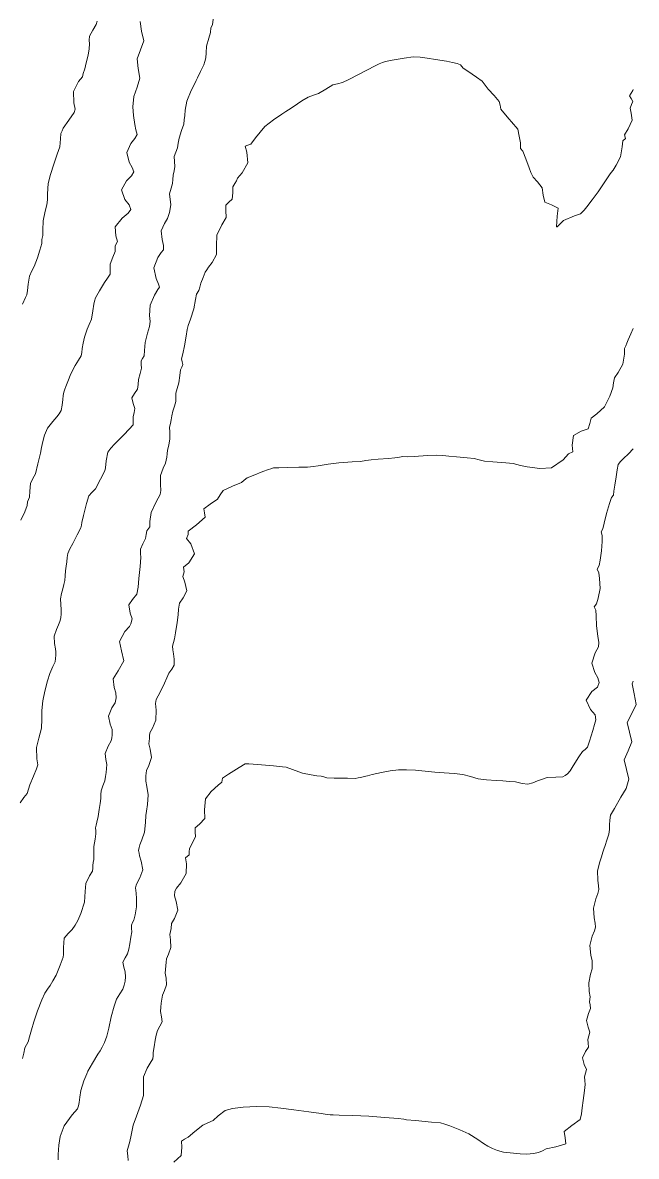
# Model space of a CAD drawing. Header units: metres. Extents: x 354768 to 355417, y 9249536 to 9250102.
# Drawn here: x 354979.41 to 354990.95, y 9249835.21 to 9249856.56 of the extents above; entities that cross this region are included whole.
import ezdxf

# ---------------------------------------------------------------- set-up
doc = ezdxf.new("R2010")
doc.units = ezdxf.units.M
doc.header["$LTSCALE"] = 0.25
doc.layers.add('CURVAS', color=33, linetype='CONTINUOUS', lineweight=13, true_color=0xb08860)

# ---------------------------------------------------------------- blocks, each defined once
blk = doc.blocks.new('CURVAS_DE_NIVEL')
at = {"layer": 'CURVAS'}
for points in [[(354980.81, 9249856.591), (354980.788, 9249856.529), (354980.724, 9249856.42), (354980.662, 9249856.306), (354980.66, 9249856.236), (354980.663, 9249856.165), (354980.654, 9249856.072), (354980.638, 9249855.953), (354980.602, 9249855.805), (354980.573, 9249855.694), (354980.544, 9249855.606), (354980.533, 9249855.543), (354980.459, 9249855.452), (354980.364, 9249855.267), (354980.366, 9249855.054), (354980.392, 9249854.935), (354980.373, 9249854.872), (354980.274, 9249854.726), (354980.17, 9249854.573), (354980.146, 9249854.525), (354980.125, 9249854.476), (354980.119, 9249854.376), (354980.103, 9249854.224), (354980.057, 9249854.084), (354979.99, 9249853.895), (354979.929, 9249853.705), (354979.888, 9249853.533), (354979.872, 9249853.337), (354979.872, 9249853.225), (354979.858, 9249853.129), (354979.828, 9249853.014), (354979.79, 9249852.832), (354979.783, 9249852.656), (354979.784, 9249852.552), (354979.768, 9249852.479), (354979.768, 9249852.4), (354979.73, 9249852.277), (354979.683, 9249852.131), (354979.653, 9249852.051), (354979.62, 9249851.971), (354979.576, 9249851.886), (354979.532, 9249851.789), (354979.509, 9249851.637), (354979.497, 9249851.518), (354979.484, 9249851.438), (354979.461, 9249851.384), (354979.403, 9249851.261)], [(354981.618, 9249856.583), (354981.644, 9249856.403), (354981.685, 9249856.218), (354981.623, 9249856.049), (354981.558, 9249855.879), (354981.582, 9249855.697), (354981.609, 9249855.515), (354981.559, 9249855.345), (354981.498, 9249855.174), (354981.481, 9249854.975), (354981.49, 9249854.816), (354981.514, 9249854.645), (354981.534, 9249854.543), (354981.563, 9249854.455), (354981.514, 9249854.38), (354981.44, 9249854.286), (354981.363, 9249854.117), (354981.41, 9249853.937), (354981.467, 9249853.832), (354981.499, 9249853.75), (354981.454, 9249853.675), (354981.36, 9249853.586), (354981.264, 9249853.416), (354981.33, 9249853.231), (354981.407, 9249853.128), (354981.439, 9249853.046), (354981.389, 9249852.976), (354981.276, 9249852.877), (354981.147, 9249852.716), (354981.157, 9249852.548), (354981.188, 9249852.439), (354981.148, 9249852.361), (354981.147, 9249852.309), (354981.146, 9249852.254), (354981.101, 9249852.145), (354981.051, 9249852.014), (354981.051, 9249851.92), (354981.049, 9249851.828), (354981.002, 9249851.748), (354980.946, 9249851.669), (354980.854, 9249851.514), (354980.775, 9249851.377), (354980.758, 9249851.319), (354980.743, 9249851.26), (354980.726, 9249851.133), (354980.699, 9249850.98), (354980.657, 9249850.876), (354980.617, 9249850.789), (354980.593, 9249850.713), (354980.572, 9249850.636), (354980.547, 9249850.527), (354980.526, 9249850.423), (354980.516, 9249850.35), (354980.506, 9249850.287), (354980.455, 9249850.205), (354980.396, 9249850.102), (354980.313, 9249849.948), (354980.254, 9249849.806), (354980.217, 9249849.711), (354980.196, 9249849.658), (354980.177, 9249849.605), (354980.169, 9249849.538), (354980.163, 9249849.463), (354980.149, 9249849.358), (354980.13, 9249849.254), (354980.091, 9249849.194), (354980.048, 9249849.136), (354979.97, 9249849.05), (354979.872, 9249848.921), (354979.819, 9249848.791), (354979.785, 9249848.672), (354979.761, 9249848.562), (354979.738, 9249848.451), (354979.692, 9249848.252), (354979.644, 9249848.065), (354979.598, 9249847.974), (354979.555, 9249847.884), (354979.539, 9249847.739), (354979.532, 9249847.623), (354979.498, 9249847.534), (354979.492, 9249847.469), (354979.444, 9249847.351), (354979.37, 9249847.19)], [(354982.988, 9249856.627), (354982.978, 9249856.521), (354982.948, 9249856.466), (354982.938, 9249856.38), (354982.906, 9249856.27), (354982.866, 9249856.118), (354982.856, 9249855.992), (354982.851, 9249855.897), (354982.834, 9249855.832), (354982.813, 9249855.767), (354982.755, 9249855.642), (354982.698, 9249855.523), (354982.673, 9249855.475), (354982.649, 9249855.427), (354982.579, 9249855.287), (354982.493, 9249855.085), (354982.466, 9249854.915), (354982.458, 9249854.811), (354982.444, 9249854.734), (354982.436, 9249854.649), (354982.396, 9249854.532), (354982.35, 9249854.388), (354982.333, 9249854.292), (354982.317, 9249854.202), (354982.285, 9249854.122), (354982.257, 9249854.041), (354982.263, 9249853.948), (354982.27, 9249853.855), (354982.254, 9249853.769), (354982.237, 9249853.688), (354982.233, 9249853.61), (354982.227, 9249853.534), (354982.198, 9249853.445), (354982.17, 9249853.338), (354982.18, 9249853.229), (354982.193, 9249853.136), (354982.182, 9249853.055), (354982.168, 9249852.984), (354982.151, 9249852.927), (354982.132, 9249852.871), (354982.074, 9249852.782), (354982.011, 9249852.642), (354982.029, 9249852.478), (354982.058, 9249852.368), (354982.057, 9249852.284), (354982.014, 9249852.234), (354981.948, 9249852.136), (354981.877, 9249851.944), (354981.915, 9249851.743), (354981.963, 9249851.635), (354981.979, 9249851.58), (354981.951, 9249851.533), (354981.888, 9249851.431), (354981.804, 9249851.241), (354981.794, 9249851.045), (354981.805, 9249850.931), (354981.795, 9249850.839), (354981.757, 9249850.716), (354981.71, 9249850.539), (354981.699, 9249850.387), (354981.694, 9249850.287), (354981.663, 9249850.239), (354981.633, 9249850.191), (354981.636, 9249850.126), (354981.641, 9249850.055), (354981.615, 9249849.954), (354981.586, 9249849.84), (354981.58, 9249849.748), (354981.569, 9249849.659), (354981.511, 9249849.58), (354981.458, 9249849.496), (354981.484, 9249849.391), (354981.516, 9249849.296), (354981.502, 9249849.216), (354981.485, 9249849.139), (354981.486, 9249849.061), (354981.482, 9249848.987), (354981.412, 9249848.905), (354981.308, 9249848.799), (354981.213, 9249848.704), (354981.134, 9249848.624), (354981.067, 9249848.549), (354981.01, 9249848.47), (354980.979, 9249848.307), (354980.963, 9249848.175), (354980.954, 9249848.12), (354980.873, 9249847.962), (354980.774, 9249847.78), (354980.71, 9249847.714), (354980.649, 9249847.647), (354980.607, 9249847.504), (354980.55, 9249847.276), (354980.52, 9249847.149), (354980.511, 9249847.098), (354980.501, 9249847.047), (354980.434, 9249846.914), (354980.35, 9249846.752), (354980.296, 9249846.65), (354980.255, 9249846.564), (354980.244, 9249846.486), (354980.238, 9249846.406), (354980.226, 9249846.324), (354980.214, 9249846.236), (354980.206, 9249846.144), (354980.199, 9249846.055), (354980.181, 9249845.977), (354980.162, 9249845.899), (354980.139, 9249845.809), (354980.119, 9249845.707), (354980.121, 9249845.602), (354980.127, 9249845.51), (354980.129, 9249845.427), (354980.126, 9249845.351), (354980.105, 9249845.285), (354980.08, 9249845.219), (354980.039, 9249845.129), (354979.998, 9249845.007), (354980.006, 9249844.869), (354980.022, 9249844.767), (354980.028, 9249844.709), (354980.031, 9249844.65), (354980.025, 9249844.587), (354980.014, 9249844.522), (354979.973, 9249844.432), (354979.917, 9249844.305), (354979.874, 9249844.167), (354979.825, 9249843.97), (354979.787, 9249843.788), (354979.763, 9249843.608), (354979.763, 9249843.44), (354979.759, 9249843.273), (354979.709, 9249843.087), (354979.664, 9249842.907), (354979.671, 9249842.695), (354979.688, 9249842.581), (354979.668, 9249842.507), (354979.609, 9249842.368), (354979.541, 9249842.208), (354979.516, 9249842.125), (354979.487, 9249842.044), (354979.427, 9249841.964), (354979.357, 9249841.869)], [(354990.895, 9249855.302), (354990.888, 9249855.287), (354990.826, 9249855.182), (354990.857, 9249855.131), (354990.888, 9249855.079), (354990.865, 9249855.019), (354990.839, 9249854.954), (354990.859, 9249854.856), (354990.874, 9249854.726), (354990.799, 9249854.565), (354990.733, 9249854.449), (354990.754, 9249854.381), (354990.704, 9249854.339), (354990.691, 9249854.223), (354990.655, 9249854.035), (354990.577, 9249853.876), (354990.518, 9249853.783), (354990.484, 9249853.74), (354990.449, 9249853.697), (354990.376, 9249853.585), (354990.236, 9249853.377), (354990.126, 9249853.227), (354990.022, 9249853.092), (354989.972, 9249853.028), (354989.905, 9249852.959), (354989.791, 9249852.923), (354989.587, 9249852.839), (354989.463, 9249852.717), (354989.45, 9249852.714), (354989.465, 9249852.917), (354989.483, 9249853.07), (354989.361, 9249853.128), (354989.231, 9249853.183), (354989.201, 9249853.312), (354989.182, 9249853.45), (354989.092, 9249853.567), (354989.012, 9249853.653), (354988.972, 9249853.738), (354988.937, 9249853.826), (354988.873, 9249854), (354988.82, 9249854.145), (354988.777, 9249854.195), (354988.775, 9249854.244), (354988.774, 9249854.301), (354988.753, 9249854.426), (354988.727, 9249854.554), (354988.688, 9249854.603), (354988.645, 9249854.651), (354988.524, 9249854.791), (354988.405, 9249854.936), (354988.391, 9249855.007), (354988.376, 9249855.079), (354988.279, 9249855.19), (354988.168, 9249855.311), (354988.113, 9249855.388), (354988.056, 9249855.463), (354987.95, 9249855.539), (354987.786, 9249855.647), (354987.698, 9249855.706), (354987.645, 9249855.77), (354987.58, 9249855.792), (354987.498, 9249855.815), (354987.38, 9249855.836), (354987.176, 9249855.871), (354987.018, 9249855.896), (354986.887, 9249855.913), (354986.756, 9249855.918), (354986.585, 9249855.895), (354986.358, 9249855.855), (354986.234, 9249855.831), (354986.175, 9249855.812), (354986.117, 9249855.79), (354986.037, 9249855.75), (354985.882, 9249855.67), (354985.726, 9249855.589), (354985.545, 9249855.493), (354985.428, 9249855.435), (354985.333, 9249855.413), (354985.24, 9249855.39), (354985.11, 9249855.311), (354984.975, 9249855.228), (354984.876, 9249855.195), (354984.778, 9249855.162), (354984.661, 9249855.089), (354984.496, 9249854.98), (354984.41, 9249854.922), (354984.356, 9249854.887), (354984.282, 9249854.841), (354984.124, 9249854.735), (354983.963, 9249854.605), (354983.786, 9249854.394), (354983.701, 9249854.272), (354983.646, 9249854.255), (354983.596, 9249854.237), (354983.627, 9249854.121), (354983.641, 9249853.923), (354983.535, 9249853.735), (354983.449, 9249853.635), (354983.429, 9249853.586), (354983.397, 9249853.534), (354983.361, 9249853.467), (354983.359, 9249853.355), (354983.351, 9249853.238), (354983.288, 9249853.181), (354983.226, 9249853.125), (354983.23, 9249853.022), (354983.233, 9249852.893), (354983.155, 9249852.757), (354983.06, 9249852.559), (354983.055, 9249852.36), (354983.055, 9249852.198), (354982.972, 9249852.044), (354982.903, 9249851.955), (354982.873, 9249851.909), (354982.843, 9249851.862), (354982.802, 9249851.761), (354982.761, 9249851.653), (354982.74, 9249851.579), (354982.722, 9249851.517), (354982.677, 9249851.449), (354982.659, 9249851.345), (354982.625, 9249851.171), (354982.563, 9249850.979), (354982.52, 9249850.859), (354982.501, 9249850.78), (354982.48, 9249850.656), (354982.449, 9249850.476), (354982.417, 9249850.327), (354982.397, 9249850.229), (354982.408, 9249850.176), (354982.418, 9249850.124), (354982.399, 9249850.074), (354982.379, 9249850.023), (354982.364, 9249849.913), (354982.344, 9249849.775), (354982.313, 9249849.672), (354982.288, 9249849.583), (354982.289, 9249849.504), (354982.29, 9249849.425), (354982.261, 9249849.336), (354982.23, 9249849.243), (354982.213, 9249849.156), (354982.2, 9249849.078), (354982.185, 9249849.011), (354982.171, 9249848.945), (354982.175, 9249848.85), (354982.177, 9249848.725), (354982.155, 9249848.602), (354982.134, 9249848.509), (354982.128, 9249848.44), (354982.121, 9249848.375), (354982.108, 9249848.319), (354982.092, 9249848.263), (354982.049, 9249848.17), (354982, 9249848.03), (354981.999, 9249847.862), (354982.008, 9249847.749), (354981.994, 9249847.676), (354981.916, 9249847.539), (354981.821, 9249847.336), (354981.8, 9249847.168), (354981.796, 9249847.063), (354981.74, 9249846.988), (354981.728, 9249846.923), (354981.714, 9249846.847), (354981.666, 9249846.747), (354981.621, 9249846.643), (354981.623, 9249846.565), (354981.629, 9249846.486), (354981.615, 9249846.319), (354981.592, 9249846.091), (354981.579, 9249845.93), (354981.553, 9249845.799), (354981.473, 9249845.698), (354981.404, 9249845.597), (354981.429, 9249845.44), (354981.466, 9249845.33), (354981.442, 9249845.239), (354981.416, 9249845.186), (354981.331, 9249845.094), (354981.228, 9249844.903), (354981.267, 9249844.727), (354981.307, 9249844.542), (354981.203, 9249844.35), (354981.107, 9249844.203), (354981.128, 9249844.04), (354981.161, 9249843.937), (354981.163, 9249843.844), (354981.146, 9249843.752), (354981.085, 9249843.655), (354981.02, 9249843.501), (354981.051, 9249843.347), (354981.09, 9249843.246), (354981.091, 9249843.193), (354981.089, 9249843.14), (354981.082, 9249843.088), (354981.072, 9249843.036), (354981.017, 9249842.932), (354980.96, 9249842.796), (354980.972, 9249842.681), (354980.991, 9249842.587), (354980.986, 9249842.514), (354980.977, 9249842.44), (354980.966, 9249842.362), (354980.951, 9249842.28), (354980.914, 9249842.185), (354980.881, 9249842.094), (354980.878, 9249842.021), (354980.877, 9249841.947), (354980.865, 9249841.855), (354980.848, 9249841.742), (354980.824, 9249841.607), (354980.804, 9249841.502), (354980.79, 9249841.448), (354980.778, 9249841.393), (354980.782, 9249841.336), (354980.785, 9249841.28), (354980.767, 9249841.183), (354980.744, 9249841.041), (354980.742, 9249840.896), (354980.744, 9249840.798), (354980.735, 9249840.742), (354980.726, 9249840.687), (354980.725, 9249840.633), (354980.722, 9249840.579), (354980.665, 9249840.49), (354980.592, 9249840.344), (354980.582, 9249840.193), (354980.569, 9249839.996), (354980.503, 9249839.782), (354980.444, 9249839.647), (354980.394, 9249839.563), (354980.338, 9249839.483), (354980.259, 9249839.406), (354980.185, 9249839.314), (354980.171, 9249839.142), (354980.176, 9249839.011), (354980.167, 9249838.961), (354980.11, 9249838.81), (354980.033, 9249838.617), (354979.974, 9249838.514), (354979.92, 9249838.428), (354979.871, 9249838.355), (354979.824, 9249838.28), (354979.769, 9249838.156), (354979.687, 9249837.945), (354979.618, 9249837.738), (354979.574, 9249837.592), (354979.535, 9249837.461), (354979.506, 9249837.367), (354979.477, 9249837.308), (354979.449, 9249837.248), (354979.425, 9249837.152), (354979.4, 9249837.049)], [(354990.895, 9249850.804), (354990.853, 9249850.703), (354990.804, 9249850.586), (354990.779, 9249850.527), (354990.757, 9249850.478), (354990.733, 9249850.425), (354990.731, 9249850.316), (354990.701, 9249850.128), (354990.615, 9249849.975), (354990.544, 9249849.873), (354990.527, 9249849.78), (354990.512, 9249849.686), (354990.459, 9249849.529), (354990.353, 9249849.324), (354990.21, 9249849.195), (354990.105, 9249849.114), (354990.077, 9249849.01), (354990.047, 9249848.911), (354989.919, 9249848.866), (354989.774, 9249848.787), (354989.745, 9249848.605), (354989.757, 9249848.48), (354989.676, 9249848.441), (354989.576, 9249848.325), (354989.36, 9249848.174), (354989.142, 9249848.162), (354988.901, 9249848.195), (354988.773, 9249848.22), (354988.705, 9249848.239), (354988.636, 9249848.257), (354988.496, 9249848.269), (354988.254, 9249848.289), (354988.096, 9249848.303), (354987.999, 9249848.328), (354987.901, 9249848.353), (354987.771, 9249848.367), (354987.571, 9249848.383), (354987.428, 9249848.394), (354987.312, 9249848.406), (354987.197, 9249848.414), (354987.023, 9249848.406), (354986.773, 9249848.392), (354986.641, 9249848.384), (354986.562, 9249848.391), (354986.495, 9249848.379), (354986.411, 9249848.364), (354986.293, 9249848.354), (354986.096, 9249848.338), (354985.963, 9249848.326), (354985.863, 9249848.312), (354985.763, 9249848.298), (354985.607, 9249848.288), (354985.358, 9249848.268), (354985.155, 9249848.243), (354984.964, 9249848.215), (354984.872, 9249848.201), (354984.82, 9249848.196), (354984.768, 9249848.191), (354984.602, 9249848.187), (354984.382, 9249848.182), (354984.228, 9249848.178), (354984.129, 9249848.175), (354984.079, 9249848.161), (354984.03, 9249848.145), (354983.925, 9249848.106), (354983.741, 9249848.035), (354983.63, 9249847.99), (354983.577, 9249847.945), (354983.524, 9249847.9), (354983.357, 9249847.833), (354983.177, 9249847.752), (354983.124, 9249847.67), (354983.073, 9249847.584), (354982.936, 9249847.49), (354982.816, 9249847.404), (354982.827, 9249847.327), (354982.838, 9249847.249), (354982.675, 9249847.106), (354982.519, 9249846.981), (354982.521, 9249846.921), (354982.49, 9249846.848), (354982.571, 9249846.743), (354982.641, 9249846.556), (354982.534, 9249846.39), (354982.435, 9249846.305), (354982.446, 9249846.218), (354982.418, 9249846.132), (354982.46, 9249846.026), (354982.493, 9249845.859), (354982.427, 9249845.731), (354982.354, 9249845.625), (354982.339, 9249845.517), (354982.332, 9249845.406), (354982.312, 9249845.266), (354982.283, 9249845.069), (354982.265, 9249844.955), (354982.245, 9249844.886), (354982.227, 9249844.818), (354982.232, 9249844.747), (354982.242, 9249844.676), (354982.255, 9249844.573), (354982.259, 9249844.46), (354982.212, 9249844.383), (354982.156, 9249844.308), (354982.117, 9249844.219), (354982.077, 9249844.121), (354981.991, 9249843.95), (354981.921, 9249843.811), (354981.906, 9249843.739), (354981.915, 9249843.614), (354981.911, 9249843.425), (354981.848, 9249843.274), (354981.798, 9249843.182), (354981.793, 9249843.131), (354981.79, 9249843.081), (354981.785, 9249843.03), (354981.781, 9249842.979), (354981.808, 9249842.879), (354981.83, 9249842.722), (354981.782, 9249842.572), (354981.738, 9249842.477), (354981.731, 9249842.427), (354981.725, 9249842.376), (354981.722, 9249842.326), (354981.721, 9249842.275), (354981.744, 9249842.175), (354981.77, 9249842.018), (354981.753, 9249841.832), (354981.733, 9249841.707), (354981.725, 9249841.625), (354981.719, 9249841.497), (354981.7, 9249841.314), (354981.65, 9249841.17), (354981.611, 9249841.076), (354981.598, 9249841.022), (354981.588, 9249840.969), (354981.595, 9249840.919), (354981.604, 9249840.869), (354981.638, 9249840.767), (354981.665, 9249840.607), (354981.611, 9249840.455), (354981.56, 9249840.36), (354981.542, 9249840.313), (354981.527, 9249840.264), (354981.534, 9249840.214), (354981.544, 9249840.164), (354981.548, 9249840.063), (354981.545, 9249839.908), (354981.521, 9249839.756), (354981.499, 9249839.657), (354981.475, 9249839.609), (354981.452, 9249839.561), (354981.454, 9249839.501), (354981.457, 9249839.437), (354981.444, 9249839.333), (354981.424, 9249839.209), (354981.405, 9249839.112), (354981.381, 9249839.022), (354981.332, 9249838.944), (354981.291, 9249838.865), (354981.309, 9249838.772), (354981.334, 9249838.68), (354981.338, 9249838.591), (354981.334, 9249838.507), (354981.315, 9249838.429), (354981.29, 9249838.354), (354981.236, 9249838.271), (354981.173, 9249838.165), (354981.127, 9249838.034), (354981.073, 9249837.836), (354981.025, 9249837.622), (354980.991, 9249837.471), (354980.944, 9249837.354), (354980.901, 9249837.263), (354980.863, 9249837.197), (354980.823, 9249837.131), (354980.721, 9249836.962), (354980.629, 9249836.811), (354980.61, 9249836.761), (354980.559, 9249836.629), (354980.497, 9249836.449), (354980.479, 9249836.32), (354980.469, 9249836.224), (354980.455, 9249836.161), (354980.436, 9249836.099), (354980.336, 9249835.988), (354980.188, 9249835.782), (354980.114, 9249835.584), (354980.085, 9249835.42), (354980.074, 9249835.244), (354980.076, 9249835.139)], [(354990.895, 9249848.532), (354990.808, 9249848.439), (354990.711, 9249848.353), (354990.659, 9249848.298), (354990.613, 9249848.239), (354990.593, 9249848.142), (354990.573, 9249848.009), (354990.548, 9249847.851), (354990.531, 9249847.74), (354990.527, 9249847.659), (354990.485, 9249847.616), (354990.45, 9249847.505), (354990.394, 9249847.315), (354990.349, 9249847.134), (354990.325, 9249847.03), (354990.291, 9249846.969), (354990.309, 9249846.899), (354990.309, 9249846.792), (354990.301, 9249846.613), (354990.275, 9249846.44), (354990.254, 9249846.338), (354990.219, 9249846.265), (354990.252, 9249846.196), (354990.265, 9249846.09), (354990.272, 9249845.906), (354990.238, 9249845.722), (354990.208, 9249845.617), (354990.163, 9249845.561), (354990.196, 9249845.495), (354990.197, 9249845.389), (354990.204, 9249845.202), (354990.23, 9249845.005), (354990.248, 9249844.886), (354990.241, 9249844.802), (354990.179, 9249844.69), (354990.118, 9249844.5), (354990.174, 9249844.32), (354990.232, 9249844.218), (354990.254, 9249844.133), (354990.227, 9249844.044), (354990.119, 9249843.961), (354990.008, 9249843.8), (354990.09, 9249843.622), (354990.182, 9249843.522), (354990.192, 9249843.429), (354990.167, 9249843.339), (354990.134, 9249843.228), (354990.076, 9249843.03), (354990.038, 9249842.915), (354989.99, 9249842.873), (354989.94, 9249842.832), (354989.875, 9249842.732), (354989.767, 9249842.562), (354989.708, 9249842.469), (354989.658, 9249842.41), (354989.617, 9249842.381), (354989.571, 9249842.353), (354989.438, 9249842.348), (354989.28, 9249842.341), (354989.186, 9249842.315), (354989.095, 9249842.283), (354989.005, 9249842.246), (354988.914, 9249842.217), (354988.808, 9249842.233), (354988.683, 9249842.259), (354988.565, 9249842.27), (354988.444, 9249842.279), (354988.316, 9249842.287), (354988.136, 9249842.3), (354987.979, 9249842.319), (354987.833, 9249842.36), (354987.687, 9249842.401), (354987.525, 9249842.42), (354987.336, 9249842.431), (354987.16, 9249842.446), (354986.983, 9249842.461), (354986.797, 9249842.481), (354986.632, 9249842.491), (354986.476, 9249842.489), (354986.321, 9249842.471), (354986.158, 9249842.439), (354985.986, 9249842.399), (354985.895, 9249842.376), (354985.832, 9249842.36), (354985.772, 9249842.346), (354985.717, 9249842.336), (354985.661, 9249842.327), (354985.519, 9249842.328), (354985.269, 9249842.332), (354985.127, 9249842.335), (354985.073, 9249842.354), (354985.024, 9249842.371), (354984.939, 9249842.372), (354984.838, 9249842.391), (354984.674, 9249842.428), (354984.486, 9249842.494), (354984.364, 9249842.541), (354984.295, 9249842.547), (354984.128, 9249842.561), (354983.825, 9249842.587), (354983.659, 9249842.601), (354983.595, 9249842.602), (354983.482, 9249842.533), (354983.278, 9249842.406), (354983.166, 9249842.334), (354983.156, 9249842.254), (354983.087, 9249842.201), (354982.951, 9249842.082), (354982.844, 9249841.94), (354982.83, 9249841.732), (354982.836, 9249841.572), (354982.736, 9249841.466), (354982.651, 9249841.394), (354982.653, 9249841.314), (354982.659, 9249841.232), (354982.601, 9249841.114), (354982.544, 9249841.007), (354982.542, 9249840.944), (354982.54, 9249840.888), (354982.472, 9249840.83), (354982.486, 9249840.72), (354982.481, 9249840.538), (354982.38, 9249840.361), (354982.299, 9249840.26), (354982.272, 9249840.201), (354982.261, 9249840.114), (354982.296, 9249840.009), (354982.324, 9249839.842), (354982.262, 9249839.687), (354982.206, 9249839.594), (354982.2, 9249839.497), (354982.188, 9249839.445), (354982.176, 9249839.389), (354982.187, 9249839.286), (354982.192, 9249839.143), (354982.152, 9249839.018), (354982.114, 9249838.928), (354982.106, 9249838.862), (354982.1, 9249838.796), (354982.092, 9249838.729), (354982.087, 9249838.66), (354982.104, 9249838.562), (354982.115, 9249838.44), (354982.076, 9249838.331), (354982.037, 9249838.244), (354982.022, 9249838.169), (354982.01, 9249838.094), (354982.003, 9249838.015), (354982, 9249837.933), (354982.017, 9249837.838), (354982.028, 9249837.738), (354981.989, 9249837.657), (354981.945, 9249837.577), (354981.92, 9249837.488), (354981.899, 9249837.394), (354981.878, 9249837.268), (354981.863, 9249837.163), (354981.861, 9249837.1), (354981.858, 9249837.043), (354981.808, 9249836.963), (354981.75, 9249836.87), (354981.677, 9249836.703), (354981.679, 9249836.545), (354981.68, 9249836.355), (354981.626, 9249836.172), (354981.546, 9249835.964), (354981.485, 9249835.795), (354981.446, 9249835.609), (354981.424, 9249835.486), (354981.395, 9249835.398), (354981.371, 9249835.31), (354981.384, 9249835.219), (354981.393, 9249835.128)], [(354990.895, 9249844.157), (354990.876, 9249844.107), (354990.917, 9249843.917), (354990.955, 9249843.719), (354990.868, 9249843.55), (354990.784, 9249843.382), (354990.827, 9249843.199), (354990.873, 9249843.016), (354990.799, 9249842.847), (354990.724, 9249842.677), (354990.769, 9249842.494), (354990.813, 9249842.312), (354990.761, 9249842.139), (354990.664, 9249841.973), (354990.546, 9249841.762), (354990.472, 9249841.631), (354990.458, 9249841.539), (354990.452, 9249841.449), (354990.447, 9249841.364), (354990.439, 9249841.279), (354990.403, 9249841.165), (354990.367, 9249841.062), (354990.344, 9249840.993), (354990.325, 9249840.934), (354990.302, 9249840.851), (354990.268, 9249840.753), (354990.227, 9249840.587), (354990.23, 9249840.411), (354990.241, 9249840.302), (354990.247, 9249840.231), (354990.229, 9249840.161), (354990.192, 9249840.061), (354990.149, 9249839.884), (354990.161, 9249839.703), (354990.181, 9249839.598), (354990.185, 9249839.526), (354990.169, 9249839.457), (354990.127, 9249839.357), (354990.078, 9249839.181), (354990.096, 9249838.999), (354990.121, 9249838.893), (354990.125, 9249838.822), (354990.122, 9249838.737), (354990.092, 9249838.636), (354990.058, 9249838.473), (354990.07, 9249838.311), (354990.086, 9249838.21), (354990.075, 9249838.116), (354990.085, 9249838.059), (354990.093, 9249837.995), (354990.054, 9249837.898), (354990.015, 9249837.767), (354990.046, 9249837.643), (354990.078, 9249837.549), (354990.06, 9249837.48), (354990.04, 9249837.41), (354990.048, 9249837.338), (354990.054, 9249837.266), (354989.996, 9249837.18), (354989.939, 9249837.064), (354989.976, 9249836.939), (354990.018, 9249836.844), (354990, 9249836.775), (354989.98, 9249836.705), (354989.986, 9249836.634), (354989.994, 9249836.562), (354989.98, 9249836.449), (354989.953, 9249836.256), (354989.933, 9249836.119), (354989.922, 9249836.006), (354989.895, 9249835.903), (354989.742, 9249835.79), (354989.594, 9249835.674), (354989.613, 9249835.555), (354989.627, 9249835.445), (354989.443, 9249835.384), (354989.256, 9249835.348), (354989.186, 9249835.311), (354989.115, 9249835.277), (354989.018, 9249835.258), (354988.897, 9249835.245), (354988.766, 9249835.253), (354988.58, 9249835.271), (354988.452, 9249835.288), (354988.344, 9249835.317), (354988.248, 9249835.352), (354988.163, 9249835.398), (354988.08, 9249835.448), (354987.975, 9249835.524), (354987.804, 9249835.632), (354987.632, 9249835.709), (354987.446, 9249835.782), (354987.354, 9249835.815), (354987.272, 9249835.837), (354987.102, 9249835.853), (354986.796, 9249835.882), (354986.631, 9249835.897), (354986.579, 9249835.907), (354986.472, 9249835.918), (354986.221, 9249835.941), (354985.921, 9249835.963), (354985.62, 9249835.977), (354985.364, 9249835.984), (354985.247, 9249835.987), (354985.19, 9249835.992), (354985.134, 9249835.997), (354985.026, 9249836.013), (354984.792, 9249836.047), (354984.512, 9249836.083), (354984.264, 9249836.115), (354984.043, 9249836.14), (354983.804, 9249836.147), (354983.557, 9249836.134), (354983.354, 9249836.108), (354983.215, 9249836.07), (354983.086, 9249835.971), (354982.992, 9249835.881), (354982.893, 9249835.838), (354982.794, 9249835.794), (354982.648, 9249835.674), (354982.523, 9249835.567), (354982.454, 9249835.532), (354982.393, 9249835.494), (354982.399, 9249835.38), (354982.386, 9249835.223), (354982.251, 9249835.098)]]:
    blk.add_lwpolyline(points, dxfattribs=at)

msp = doc.modelspace()

# ---------------------------------------------------------------- block references
at = {"layer": 'CURVAS'}
msp.add_blockref('CURVAS_DE_NIVEL', (0, 0), dxfattribs=at)

doc.saveas('drawing.dxf')
